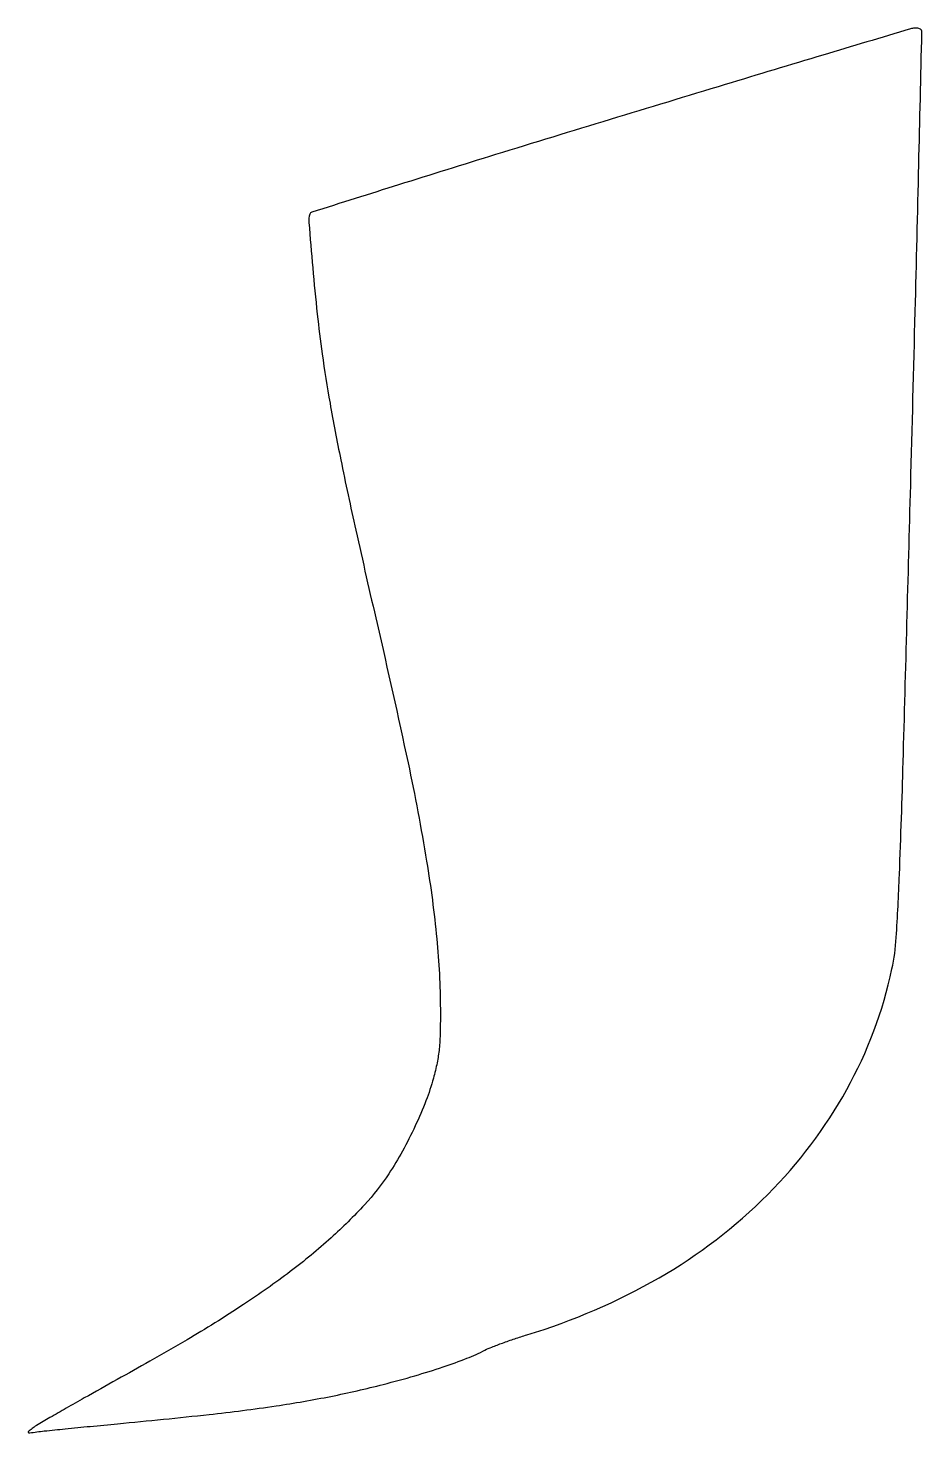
# Model space of a CAD drawing. Extents: x 0 to 282, y 0 to 444.
import ezdxf

# ---------------------------------------------------------------- set-up
doc = ezdxf.new("R2010")
doc.units = 0

msp = doc.modelspace()

# ---------------------------------------------------------------- linework, layer by layer
msp.add_lwpolyline([(184.046605, 415.034337, 0.000932), (147.80345, 403.926846, 0.001539), (117.226944, 394.390471, 0.000117), (89.832457, 385.746879, 0.240263), (89.212098, 385.136295, 0.100942), (88.894426, 382.513829, 0.001759), (90.105665, 368.157986, 0.005014), (91.535208, 353.575329, 0.007729), (93.092406, 341, 0.009367), (95.565315, 325.418201, 0.006138), (98.970446, 307.558599, 0.0047), (103.710005, 285.330139, 0.002027), (110.42452, 255.793372, -0.004287), (120.213776, 211.812177, -0.011931), (126.083495, 180.717225, -0.016539), (129.277729, 156.215369, -0.022633), (130.418419, 134, -0.00688), (130.361419, 126.613984, -0.019687), (130.049233, 121.48962, -0.024563), (129.385359, 117.077087, -0.017117), (128.223946, 112.175984, -0.02593), (125.880882, 105.076024, -0.016687), (122.472547, 97.103108, -0.016374), (118.422832, 89.132516, -0.020371), (114.124478, 82.019541, -0.03969), (106.45368, 72.209918, -0.023603), (95.908948, 61.765617, -0.021275), (83.028421, 51.115941, -0.016733), (68.234776, 40.668862, -0.005895), (59.182847, 34.87179, -0.006794), (50.41222, 29.563774, -0.004228), (38.664077, 22.802977, -0.000885), (17.971853, 11.175113, 0.002142), (12.263336, 7.948351, 0.002895), (7.132118, 4.97931, 0.001957), (2.852589, 2.447327, 0.031627), (1.471853, 1.49987, 0.010612), (0.281317, 0.52554, 0.49576), (0.296717, 0.254626, 0.18316), (0.73019, 0.152578, 0.003686), (3, 0.468898, -0.0106), (5.324662, 0.760155, -0.000724), (11.934375, 1.436642, -0.001035), (19.818385, 2.215521, -0.000777), (28.5, 3.041433, 0.003887), (57.366832, 5.968915, 0.009551), (78.513751, 8.689359, 0.012356), (95.86141, 11.698523, 0.013821), (112.39792, 15.467715, 0.007748), (122.379276, 18.200484, 0.010568), (131.279754, 20.991508, 0.011882), (138.805992, 23.72829, 0.024731), (144.5, 26.284622, -0.023678), (146.645827, 27.253426, -0.006839), (150.046705, 28.545426, -0.006862), (153.924728, 29.898313, -0.007267), (157.76538, 31.117587, 0.057349), (199.471021, 49.117437, 0.066266), (233.794916, 75.44708, 0.069552), (258.759184, 108.61343, 0.073918), (273.03726, 146.687559, 0.037446), (274.397702, 156.603135, 0.005702), (275.398191, 176.560498, 0.002753), (276.577035, 212.077257, 0.000258), (278.951787, 299.5, 0.000301), (280.381265, 354.384672, 0.000499), (281.513754, 400.714062, 0.000019), (282.493952, 442.587706, 0.139436), (282.322214, 443.25, 0.135239), (282.033626, 443.530478, 0.052204), (281.514563, 443.748703, 0.046759), (280.870516, 443.879407, 0.042292), (280.190983, 443.894521, 0.057329), (278.857097, 443.656161, 0.000064), (251.251042, 435.373332, 0.000604), (220.380893, 426.06621, 0.000371)], format="xyb", close=True)

doc.saveas('drawing.dxf')
